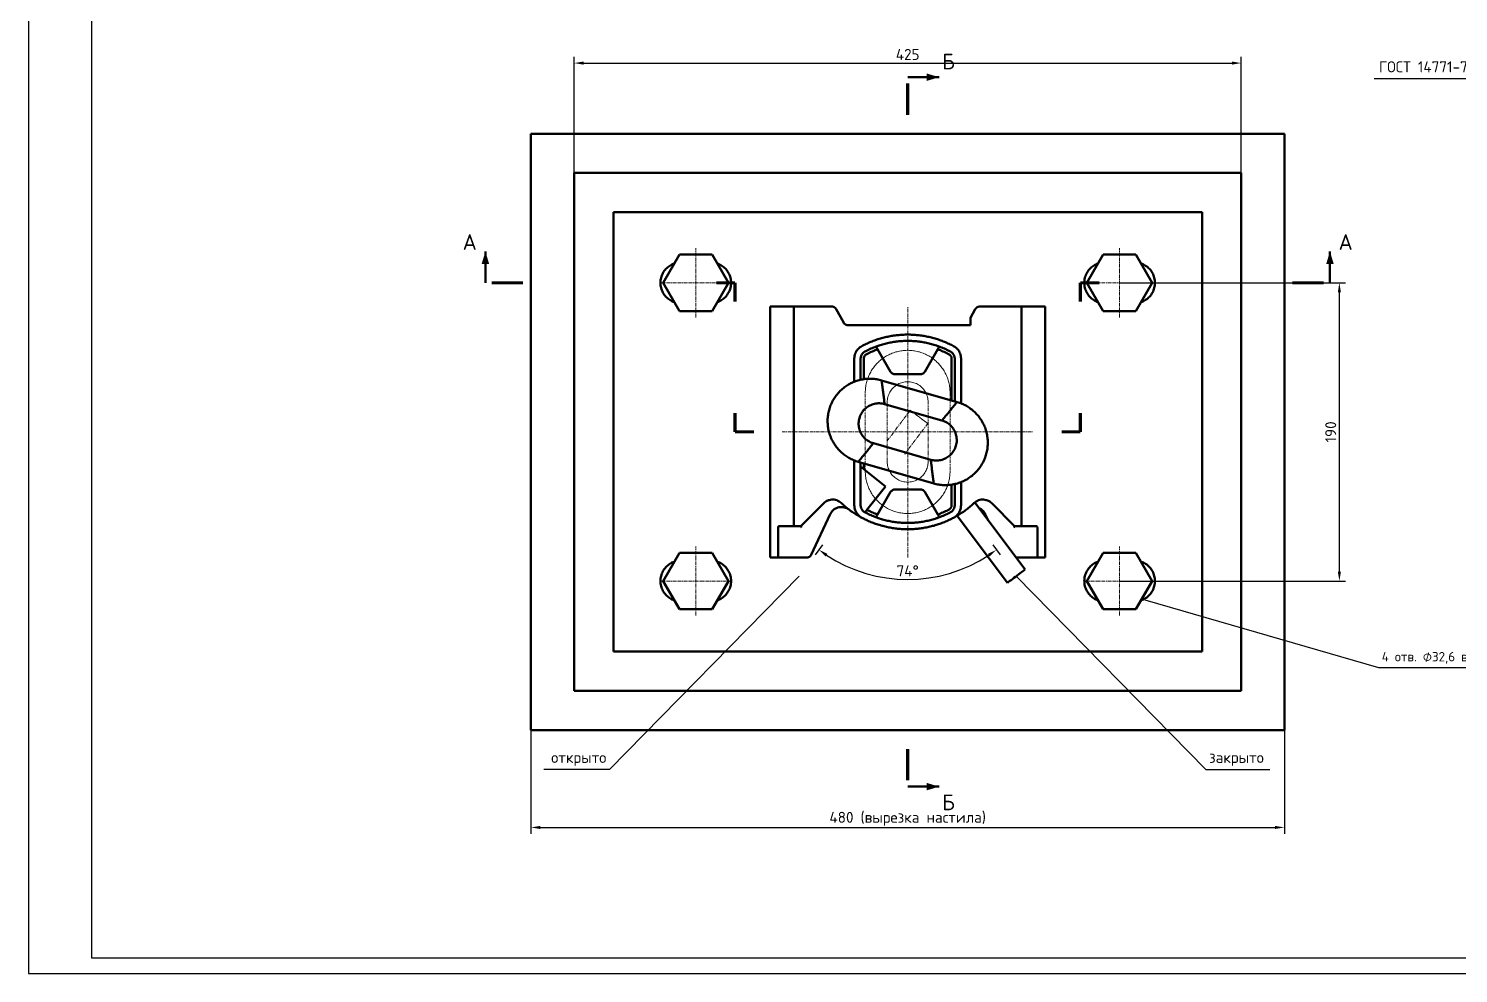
# Model space of a CAD drawing. Header units: millimetres. Extents: x 0 to 1682, y 0 to 1188.
# Drawn here: x 0 to 911, y 0 to 602 of the extents above; entities that cross this region are included whole.
import ezdxf
from ezdxf.enums import TextEntityAlignment as Align

# ---------------------------------------------------------------- set-up
doc = ezdxf.new("R2010")
doc.units = ezdxf.units.MM
doc.header["$LTSCALE"] = 0.7
doc.linetypes.add('CENTER', pattern=[5.08, 3.175, -0.635, 0.635, -0.635])
doc.linetypes.add('PHANTOM', pattern=[6.35, 3.175, -0.635, 0.635, -0.635, 0.635, -0.635])
for name, color, linetype in [('00_РАМКА', 7, 'Continuous'), ('08_ТЕКСТ', 7, 'Continuous'), ('09_РАЗМЕРЫ', 7, 'Continuous')]:
    doc.layers.add(name, color=color, linetype=linetype)
for name, color, linetype, lineweight in [('07_ОСИ', 2, 'CENTER', 18), ('20_ВИДИМЫЕ', 7, 'Continuous', 50), ('24_ФАНТОМ', 7, 'PHANTOM', 18)]:
    doc.layers.add(name, color=color, linetype=linetype, lineweight=lineweight)
doc.styles.add('ГОСТ', font='isocpeur.ttf')
doc.dimstyles.new('ГОСТ', dxfattribs={"dimscale": 2, "dimtxt": 3.5, "dimasz": 3, "dimexe": 2, "dimexo": 0, "dimgap": 1, "dimtad": 1, "dimdec": 1, "dimtxsty": 'ГОСТ', "dimcen": 2.5, "dimclrd": 7, "dimclre": 7, "dimclrt": 7, "dimazin": 3, "dimtfac": 1, "dimtmove": 0, "dimatfit": 3, "dimarcsym": 0})

# ---------------------------------------------------------------- blocks, each defined once
blk = doc.blocks.new('*D11')
at = {"layer": '09_РАЗМЕРЫ', "color": 7, "lineweight": -2, "transparency": 16777216}
for p, q in [((505.84, 273.12), (501.02, 266.73)), ((614.16, 273.12), (618.98, 266.73))]:
    blk.add_line(p, q, dxfattribs=at)
blk.add_arc((560, 345), 94, 236.6578, 303.3422, dxfattribs=at)
at = {"layer": '09_РАЗМЕРЫ', "color": 7, "transparency": 16777216}
for points in [[(507.76, 265.65), (508.91, 267.29), (503.43, 269.93)], [(611.09, 267.29), (612.24, 265.65), (616.57, 269.93)]]:
    blk.add_solid(points, dxfattribs=at)
at = {"layer": 'Defpoints', "color": 0, "transparency": 16777216}
for p in [(560, 345), (505.84, 273.12), (614.16, 273.12), (539.92, 253.17)]:
    blk.add_point(p, dxfattribs=at)
at = {"layer": '09_РАЗМЕРЫ', "color": 7, "transparency": 16777216, "insert": (560, 256.5), "char_height": 7, "attachment_point": 5, "style": 'ГОСТ'}
blk.add_mtext('74°', dxfattribs=at)

msp = doc.modelspace()

# ---------------------------------------------------------------- hatches: boundary and pattern name
at = {"layer": '20_ВИДИМЫЕ'}
for points in [[(572, 573.4), (580, 571), (572, 568.6)], [(288.6, 452), (291, 460), (293.4, 452)], [(826.6, 452), (829, 460), (831.4, 452)], [(572, 121.4), (580, 119), (572, 116.6)]]:
    msp.add_hatch(color=7, dxfattribs=at).paths.add_polyline_path(points)

# ---------------------------------------------------------------- linework, layer by layer
at = {"layer": '00_РАМКА'}
for points in [[(0, 0), (1682, 0), (1682, 1188), (0, 1188)], [(40, 10), (1672, 10), (1672, 1178), (40, 1178)]]:
    msp.add_lwpolyline(points, close=True, dxfattribs=at)
at = {"layer": '07_ОСИ'}
for p, q in [((425, 418), (425, 462)), ((695, 418), (695, 462)), ((403, 440), (447, 440)), ((673, 440), (717, 440)), ((560, 265), (560, 425)), ((480, 345), (640, 345)), ((425, 228), (425, 272)), ((695, 228), (695, 272)), ((403, 250), (447, 250)), ((673, 250), (717, 250))]:
    msp.add_line(p, q, dxfattribs=at)
at = {"layer": '09_РАЗМЕРЫ'}
for p, q in [((985, 570), (857.2, 570)), ((490.79, 253.16), (370, 130)), ((629.21, 253.16), (750, 130)), ((711, 238), (860, 195)), ((860, 195), (986.7, 195)), ((370, 130), (328.2, 130)), ((750, 130), (790.75, 130))]:
    msp.add_line(p, q, dxfattribs=at)
at = {"layer": '20_ВИДИМЫЕ'}
for p, q in [((560, 571), (580, 571)), ((291, 440), (291, 460)), ((829, 440), (829, 460)), ((560, 119), (580, 119))]:
    msp.add_line(p, q, dxfattribs=at)
at = {"layer": '20_ВИДИМЫЕ', "const_width": 2}
for points in [[(560, 567), (560, 547)], [(295, 440), (315, 440)], [(450, 440), (438, 440)], [(450, 440), (450, 428)], [(670, 440), (670, 428)], [(670, 440), (682, 440)], [(825, 440), (805, 440)], [(450, 345), (450, 357)], [(670, 345), (670, 357)], [(450, 345), (462, 345)], [(670, 345), (658, 345)], [(560, 123), (560, 143)]]:
    msp.add_lwpolyline(points, dxfattribs=at)
at = {"layer": '20_ВИДИМЫЕ'}
for points in [[(320, 155), (320, 535)], [(320, 535), (800, 535)], [(800, 155), (800, 535)], [(347.5, 180), (347.5, 510)], [(347.5, 510), (772.5, 510)], [(772.5, 180), (772.5, 510)], [(372.5, 205), (372.5, 485)], [(372.5, 485), (747.5, 485)], [(747.5, 205), (747.5, 485)], [(414.61, 458), (404.22, 440)], [(435.39, 458), (414.61, 458)], [(445.78, 440), (435.39, 458)], [(684.61, 458), (674.22, 440)], [(705.39, 458), (684.61, 458)], [(715.78, 440), (705.39, 458)], [(411.32, 427.69), (410.57, 427.97), (409.83, 428.3), (409.11, 428.68), (408.42, 429.1), (407.76, 429.56), (407.12, 430.06), (406.52, 430.6), (405.95, 431.17), (405.42, 431.79), (404.93, 432.43), (404.48, 433.1), (404.08, 433.8), (403.71, 434.52), (403.39, 435.26), (403.12, 436.02), (402.9, 436.8), (402.73, 437.59), (402.6, 438.39), (402.53, 439.19), (402.5, 440), (402.53, 440.81), (402.6, 441.61), (402.73, 442.41), (402.9, 443.2), (403.12, 443.98), (403.39, 444.74), (403.71, 445.48), (404.08, 446.2), (404.48, 446.9), (404.93, 447.57), (405.42, 448.21), (405.95, 448.83), (406.52, 449.4), (407.12, 449.94), (407.76, 450.44), (408.42, 450.9), (409.11, 451.32), (409.83, 451.7), (410.57, 452.03), (411.32, 452.31)], [(438.68, 452.31), (439.43, 452.03), (440.17, 451.7), (440.89, 451.32), (441.58, 450.9), (442.24, 450.44), (442.88, 449.94), (443.48, 449.4), (444.05, 448.83), (444.58, 448.21), (445.07, 447.57), (445.52, 446.9), (445.92, 446.2), (446.29, 445.48), (446.61, 444.74), (446.88, 443.98), (447.1, 443.2), (447.27, 442.41), (447.4, 441.61), (447.47, 440.81), (447.5, 440), (447.47, 439.19), (447.4, 438.39), (447.27, 437.59), (447.1, 436.8), (446.88, 436.02), (446.61, 435.26), (446.29, 434.52), (445.92, 433.8), (445.52, 433.1), (445.07, 432.43), (444.58, 431.79), (444.05, 431.17), (443.48, 430.6), (442.88, 430.06), (442.24, 429.56), (441.58, 429.1), (440.89, 428.68), (440.17, 428.3), (439.43, 427.97), (438.68, 427.69)], [(681.32, 427.69), (680.57, 427.97), (679.83, 428.3), (679.11, 428.68), (678.42, 429.1), (677.76, 429.56), (677.12, 430.06), (676.52, 430.6), (675.95, 431.17), (675.42, 431.79), (674.93, 432.43), (674.48, 433.1), (674.08, 433.8), (673.71, 434.52), (673.39, 435.26), (673.12, 436.02), (672.9, 436.8), (672.73, 437.59), (672.6, 438.39), (672.53, 439.19), (672.5, 440), (672.53, 440.81), (672.6, 441.61), (672.73, 442.41), (672.9, 443.2), (673.12, 443.98), (673.39, 444.74), (673.71, 445.48), (674.08, 446.2), (674.48, 446.9), (674.93, 447.57), (675.42, 448.21), (675.95, 448.83), (676.52, 449.4), (677.12, 449.94), (677.76, 450.44), (678.42, 450.9), (679.11, 451.32), (679.83, 451.7), (680.57, 452.03), (681.32, 452.31)], [(708.68, 452.31), (709.43, 452.03), (710.17, 451.7), (710.89, 451.32), (711.58, 450.9), (712.24, 450.44), (712.88, 449.94), (713.48, 449.4), (714.05, 448.83), (714.58, 448.21), (715.07, 447.57), (715.52, 446.9), (715.92, 446.2), (716.29, 445.48), (716.61, 444.74), (716.88, 443.98), (717.1, 443.2), (717.27, 442.41), (717.4, 441.61), (717.47, 440.81), (717.5, 440), (717.47, 439.19), (717.4, 438.39), (717.27, 437.59), (717.1, 436.8), (716.88, 436.02), (716.61, 435.26), (716.29, 434.52), (715.92, 433.8), (715.52, 433.1), (715.07, 432.43), (714.58, 431.79), (714.05, 431.17), (713.48, 430.6), (712.88, 430.06), (712.24, 429.56), (711.58, 429.1), (710.89, 428.68), (710.17, 428.3), (709.43, 427.97), (708.68, 427.69)], [(404.22, 440), (414.61, 422)], [(435.39, 422), (445.78, 440)], [(674.22, 440), (684.61, 422)], [(705.39, 422), (715.78, 440)], [(414.61, 422), (435.39, 422)], [(472.5, 425), (472.53, 425), (472.63, 425), (472.78, 425), (472.99, 425), (473.26, 425), (473.59, 425)], [(472.5, 265), (472.5, 425)], [(487.44, 425), (473.59, 425)], [(487.44, 425), (487.48, 425), (487.58, 425), (487.74, 425), (487.94, 425), (488.18, 425), (488.44, 425)], [(487.44, 285), (487.44, 425)], [(488.44, 425), (511.42, 425)], [(514.49, 423.17), (514.15, 423.69), (513.71, 424.14), (513.21, 424.51), (512.64, 424.78), (512.04, 424.94), (511.42, 425)], [(519.01, 414.83), (514.49, 423.17)], [(603, 423.18), (600, 417.7)], [(606.07, 425), (605.45, 424.94), (604.85, 424.78), (604.29, 424.51), (603.78, 424.15), (603.35, 423.7), (603, 423.18)], [(606.07, 425), (631.56, 425)], [(631.56, 425), (631.82, 425), (632.06, 425), (632.26, 425), (632.42, 425), (632.52, 425), (632.56, 425)], [(632.56, 425), (646.41, 425)], [(632.56, 425), (632.56, 285)], [(646.41, 425), (646.74, 425), (647.01, 425), (647.22, 425), (647.37, 425), (647.47, 425), (647.5, 425)], [(647.5, 425), (647.5, 265)], [(684.61, 422), (705.39, 422)], [(522.08, 413), (521.46, 413.06), (520.86, 413.22), (520.29, 413.49), (519.79, 413.86), (519.35, 414.31), (519.01, 414.83)], [(522.08, 413), (600, 413)], [(600, 413), (600, 417.7)], [(530.75, 399.67), (531.46, 400.04), (532.18, 400.41), (532.9, 400.76), (533.62, 401.11), (534.35, 401.44), (535.08, 401.77), (535.81, 402.09), (536.55, 402.4), (537.3, 402.69), (538.05, 402.98), (538.8, 403.26), (539.55, 403.53), (540.31, 403.79), (541.07, 404.04), (541.84, 404.28), (542.6, 404.51), (543.38, 404.73), (544.15, 404.94), (544.92, 405.14), (545.7, 405.33), (546.48, 405.51), (547.27, 405.68), (548.05, 405.84), (548.84, 405.99), (549.63, 406.13), (550.42, 406.26), (551.21, 406.37), (552.01, 406.48), (552.8, 406.58), (553.6, 406.67), (554.4, 406.75), (555.2, 406.81), (556, 406.87), (556.8, 406.92), (557.6, 406.95), (558.4, 406.98), (559.2, 406.99), (560, 407), (560.8, 406.99), (561.6, 406.98), (562.4, 406.95), (563.2, 406.92), (564, 406.87), (564.8, 406.81), (565.6, 406.75), (566.4, 406.67), (567.2, 406.58), (567.99, 406.48), (568.79, 406.37), (569.58, 406.26), (570.37, 406.13), (571.16, 405.99), (571.95, 405.84), (572.73, 405.68), (573.52, 405.51), (574.3, 405.33), (575.08, 405.14), (575.85, 404.94), (576.62, 404.73), (577.4, 404.51), (578.16, 404.28), (578.93, 404.04), (579.69, 403.79), (580.45, 403.53), (581.2, 403.26), (581.95, 402.98), (582.7, 402.69), (583.45, 402.4), (584.19, 402.09), (584.92, 401.77), (585.65, 401.44), (586.38, 401.11), (587.1, 400.76), (587.82, 400.41), (588.54, 400.04), (589.25, 399.67)], [(578.27, 400.05), (577.5, 400.3), (576.72, 400.54), (575.95, 400.76), (575.17, 400.98), (574.39, 401.19), (573.61, 401.38), (572.82, 401.57), (572.03, 401.74), (571.24, 401.9), (570.45, 402.05), (569.65, 402.19), (568.85, 402.32), (568.05, 402.44), (567.25, 402.54), (566.45, 402.64), (565.65, 402.72), (564.84, 402.8), (564.04, 402.86), (563.23, 402.91), (562.42, 402.95), (561.62, 402.98), (560.81, 402.99), (560, 403), (559.19, 402.99), (558.38, 402.98), (557.58, 402.95), (556.77, 402.91), (555.96, 402.86), (555.16, 402.8), (554.35, 402.72), (553.55, 402.64), (552.75, 402.54), (551.95, 402.44), (551.15, 402.32), (550.35, 402.19), (549.55, 402.05), (548.76, 401.9), (547.97, 401.74), (547.18, 401.57), (546.39, 401.38), (545.61, 401.19), (544.83, 400.98), (544.05, 400.76), (543.28, 400.54), (542.5, 400.3), (541.73, 400.05)], [(526, 391.73), (526.04, 392.54), (526.15, 393.34), (526.33, 394.13), (526.58, 394.9), (526.9, 395.65), (527.28, 396.36), (527.73, 397.03), (528.23, 397.67), (528.79, 398.25), (529.4, 398.78), (530.06, 399.26), (530.75, 399.67)], [(526, 376.98), (526, 391.73)], [(530, 391.73), (530.08, 392.63), (530.32, 393.49), (530.71, 394.3), (531.24, 395.03), (531.89, 395.65), (532.64, 396.14)], [(530, 378.22), (530, 391.73)], [(533.58, 394.38), (533.13, 394.08), (532.74, 393.71), (532.43, 393.28), (532.19, 392.79), (532.05, 392.27), (532, 391.73)], [(532, 391.73), (532, 378.6)], [(532.64, 396.14), (533.42, 396.55), (534.2, 396.94), (534.98, 397.33), (535.78, 397.7), (536.57, 398.06), (537.38, 398.41), (538.18, 398.74), (539, 399.06), (539.81, 399.37)], [(540.83, 397.62), (540, 397.31), (539.18, 396.99), (538.36, 396.65), (537.55, 396.3), (536.75, 395.94), (535.95, 395.57), (535.15, 395.19), (534.37, 394.79), (533.58, 394.38)], [(539.81, 399.37), (539.88, 399.4), (540.07, 399.47), (540.38, 399.58), (540.78, 399.72), (541.24, 399.88), (541.73, 400.05)], [(539.81, 399.37), (539.98, 399.08), (540.15, 398.79), (540.32, 398.5), (540.49, 398.2), (540.66, 397.91), (540.83, 397.62)], [(540.83, 397.62), (549.13, 383.23)], [(570.87, 383.23), (579.17, 397.62)], [(578.27, 400.05), (578.76, 399.88), (579.22, 399.72), (579.62, 399.58), (579.93, 399.47), (580.12, 399.4), (580.19, 399.37)], [(579.17, 397.62), (579.34, 397.91), (579.51, 398.2), (579.68, 398.5), (579.85, 398.79), (580.02, 399.08), (580.19, 399.37)], [(586.42, 394.38), (585.63, 394.79), (584.85, 395.19), (584.05, 395.57), (583.25, 395.94), (582.45, 396.3), (581.64, 396.65), (580.82, 396.99), (580, 397.31), (579.17, 397.62)], [(580.19, 399.37), (581, 399.06), (581.82, 398.74), (582.62, 398.41), (583.43, 398.06), (584.22, 397.7), (585.02, 397.33), (585.8, 396.94), (586.58, 396.55), (587.36, 396.14)], [(588, 391.73), (587.95, 392.27), (587.81, 392.79), (587.57, 393.28), (587.26, 393.71), (586.87, 394.08), (586.42, 394.38)], [(587.36, 396.14), (588.11, 395.65), (588.76, 395.03), (589.29, 394.3), (589.68, 393.49), (589.92, 392.63), (590, 391.73)], [(588, 365.06), (588, 391.73)], [(589.25, 399.67), (589.94, 399.26), (590.6, 398.78), (591.21, 398.25), (591.77, 397.67), (592.27, 397.03), (592.72, 396.36), (593.1, 395.65), (593.42, 394.9), (593.67, 394.13), (593.85, 393.34), (593.96, 392.54), (594, 391.73)], [(590, 391.73), (590, 364.49)], [(594, 391.73), (594, 363.2)], [(551.73, 381.73), (551.21, 381.78), (550.71, 381.91), (550.23, 382.14), (549.8, 382.44), (549.43, 382.8), (549.13, 383.23)], [(570.87, 383.23), (570.57, 382.8), (570.2, 382.44), (569.77, 382.14), (569.29, 381.91), (568.79, 381.78), (568.27, 381.73)], [(528.53, 325.94), (527.75, 326.17), (526.99, 326.43), (526.23, 326.71), (525.48, 327.01), (524.74, 327.34), (524.01, 327.68), (523.29, 328.05), (522.59, 328.44), (521.89, 328.85), (521.21, 329.28), (520.54, 329.74), (519.88, 330.21), (519.24, 330.7), (518.61, 331.21), (518, 331.74), (517.41, 332.28), (516.83, 332.85), (516.27, 333.43), (515.72, 334.03), (515.2, 334.64), (514.69, 335.27), (514.2, 335.91), (513.74, 336.57), (513.29, 337.24), (512.86, 337.93), (512.45, 338.62), (512.07, 339.33), (511.7, 340.05), (511.36, 340.79), (511.04, 341.53), (510.74, 342.28), (510.46, 343.04), (510.21, 343.8), (509.98, 344.58), (509.77, 345.36), (509.59, 346.15), (509.43, 346.94), (509.29, 347.73), (509.18, 348.53), (509.09, 349.34), (509.03, 350.14), (508.98, 350.95), (508.97, 351.76), (508.98, 352.56), (509.01, 353.37), (509.07, 354.18), (509.15, 354.98), (509.25, 355.78), (509.38, 356.58), (509.53, 357.37), (509.71, 358.16), (509.91, 358.94), (510.13, 359.72), (510.37, 360.49), (510.64, 361.25), (510.93, 362.01), (511.25, 362.75), (511.58, 363.48), (511.94, 364.21), (512.32, 364.92), (512.72, 365.62), (513.14, 366.31), (513.58, 366.99), (514.05, 367.65), (514.53, 368.3), (515.03, 368.93), (515.55, 369.55), (516.08, 370.16), (516.64, 370.74), (517.21, 371.31), (517.8, 371.87), (518.41, 372.4), (519.03, 372.92), (519.67, 373.41), (520.32, 373.89), (520.98, 374.35), (521.66, 374.79), (522.35, 375.21), (523.06, 375.6), (523.77, 375.98), (524.5, 376.33), (525.23, 376.66), (525.98, 376.98), (526.73, 377.26), (527.5, 377.53), (528.27, 377.77), (529.05, 377.99), (529.83, 378.18), (530.62, 378.36), (531.41, 378.5), (532.21, 378.63), (533.01, 378.73), (533.82, 378.81), (534.62, 378.86), (535.43, 378.89), (536.24, 378.89), (537.05, 378.87), (537.85, 378.83), (538.66, 378.76), (539.46, 378.66), (540.26, 378.55), (541.05, 378.41), (541.85, 378.24), (542.63, 378.06), (543.41, 377.84)], [(543.41, 377.84), (591.47, 364.06)], [(543.41, 377.84), (543.51, 377.05), (543.61, 376.25), (543.71, 375.46), (543.81, 374.66), (543.91, 373.87), (544.01, 373.07), (544.11, 372.28), (544.21, 371.48), (544.31, 370.69), (544.42, 369.89), (544.52, 369.1), (544.62, 368.3), (544.72, 367.51), (544.82, 366.71), (544.92, 365.91), (545.02, 365.12), (545.12, 364.32), (545.22, 363.53), (545.32, 362.73)], [(551.73, 381.73), (568.27, 381.73)], [(538.15, 337.74), (537.38, 337.99), (536.61, 338.29), (535.87, 338.63), (535.16, 339.02), (534.47, 339.46), (533.8, 339.94), (533.17, 340.46), (532.58, 341.01), (532.01, 341.61), (531.49, 342.23), (531.01, 342.89), (530.57, 343.58), (530.17, 344.29), (529.82, 345.03), (529.52, 345.79), (529.26, 346.57), (529.06, 347.36), (528.9, 348.16), (528.8, 348.97), (528.74, 349.78), (528.74, 350.6), (528.79, 351.42), (528.89, 352.23), (529.04, 353.03), (529.24, 353.82), (529.49, 354.6), (529.79, 355.36), (530.13, 356.1), (530.52, 356.82), (530.96, 357.51), (531.44, 358.17), (531.95, 358.8), (532.51, 359.4), (533.1, 359.96), (533.73, 360.48), (534.39, 360.96), (535.08, 361.4), (535.79, 361.8), (536.53, 362.15), (537.29, 362.45), (538.07, 362.71), (538.86, 362.91), (539.66, 363.07), (540.47, 363.18), (541.28, 363.23), (542.1, 363.23), (542.91, 363.18), (543.72, 363.08), (544.53, 362.93), (545.32, 362.73)], [(545.32, 362.73), (581.85, 352.26)], [(591.47, 364.06), (592.25, 363.83), (593.01, 363.57), (593.77, 363.29), (594.52, 362.99), (595.26, 362.66), (595.99, 362.32), (596.71, 361.95), (597.41, 361.56), (598.11, 361.15), (598.79, 360.72), (599.46, 360.26), (600.12, 359.79), (600.76, 359.3), (601.39, 358.79), (602, 358.26), (602.59, 357.72), (603.17, 357.15), (603.73, 356.57), (604.28, 355.97), (604.8, 355.36), (605.31, 354.73), (605.8, 354.09), (606.26, 353.43), (606.71, 352.76), (607.14, 352.07), (607.55, 351.38), (607.93, 350.67), (608.3, 349.95), (608.64, 349.21), (608.96, 348.47), (609.26, 347.72), (609.54, 346.96), (609.79, 346.2), (610.02, 345.42), (610.23, 344.64), (610.41, 343.85), (610.57, 343.06), (610.71, 342.27), (610.82, 341.47), (610.91, 340.66), (610.97, 339.86), (611.02, 339.05), (611.03, 338.24), (611.02, 337.44), (610.99, 336.63), (610.93, 335.82), (610.85, 335.02), (610.75, 334.22), (610.62, 333.42), (610.47, 332.63), (610.29, 331.84), (610.09, 331.06), (609.87, 330.28), (609.63, 329.51), (609.36, 328.75), (609.07, 327.99), (608.75, 327.25), (608.42, 326.52), (608.06, 325.79), (607.68, 325.08), (607.28, 324.38), (606.86, 323.69), (606.42, 323.01), (605.95, 322.35), (605.47, 321.7), (604.97, 321.07), (604.45, 320.45), (603.92, 319.84), (603.36, 319.26), (602.79, 318.69), (602.2, 318.13), (601.59, 317.6), (600.97, 317.08), (600.33, 316.59), (599.68, 316.11), (599.02, 315.65), (598.34, 315.21), (597.65, 314.79), (596.94, 314.4), (596.23, 314.02), (595.5, 313.67), (594.77, 313.34), (594.02, 313.02), (593.27, 312.74), (592.5, 312.47), (591.73, 312.23), (590.95, 312.01), (590.17, 311.82), (589.38, 311.64), (588.59, 311.5), (587.79, 311.37), (586.99, 311.27), (586.18, 311.19), (585.38, 311.14), (584.57, 311.11), (583.76, 311.11), (582.95, 311.13), (582.15, 311.17), (581.34, 311.24), (580.54, 311.34), (579.74, 311.45), (578.95, 311.59), (578.15, 311.76), (577.37, 311.94), (576.59, 312.16)], [(591.47, 364.06), (590.97, 363.44), (590.46, 362.82), (589.95, 362.2), (589.45, 361.58), (588.94, 360.96), (588.43, 360.34), (587.93, 359.71), (587.42, 359.09), (586.91, 358.47), (586.41, 357.85), (585.9, 357.23), (585.39, 356.61), (584.89, 355.99), (584.38, 355.37), (583.87, 354.74), (583.37, 354.12), (582.86, 353.5), (582.35, 352.88), (581.85, 352.26)], [(581.85, 352.26), (582.62, 352.01), (583.39, 351.71), (584.13, 351.37), (584.84, 350.98), (585.53, 350.54), (586.2, 350.06), (586.83, 349.54), (587.42, 348.99), (587.99, 348.39), (588.51, 347.77), (588.99, 347.11), (589.43, 346.42), (589.83, 345.71), (590.18, 344.97), (590.48, 344.21), (590.74, 343.43), (590.94, 342.64), (591.1, 341.84), (591.2, 341.03), (591.26, 340.22), (591.26, 339.4), (591.21, 338.58), (591.11, 337.77), (590.96, 336.97), (590.76, 336.18), (590.51, 335.4), (590.21, 334.64), (589.87, 333.9), (589.48, 333.18), (589.04, 332.49), (588.56, 331.83), (588.05, 331.2), (587.49, 330.6), (586.9, 330.04), (586.27, 329.52), (585.61, 329.04), (584.92, 328.6), (584.21, 328.2), (583.47, 327.85), (582.71, 327.55), (581.93, 327.29), (581.14, 327.09), (580.34, 326.93), (579.53, 326.82), (578.72, 326.77), (577.9, 326.77), (577.09, 326.82), (576.28, 326.92), (575.47, 327.07), (574.68, 327.27)], [(528.53, 325.94), (529.03, 326.56), (529.54, 327.18), (530.05, 327.8), (530.55, 328.42), (531.06, 329.04), (531.57, 329.66), (532.07, 330.29), (532.58, 330.91), (533.09, 331.53), (533.59, 332.15), (534.1, 332.77), (534.61, 333.39), (535.11, 334.01), (535.62, 334.63), (536.13, 335.26), (536.63, 335.88), (537.14, 336.5), (537.65, 337.12), (538.15, 337.74)], [(574.68, 327.27), (538.15, 337.74)], [(526, 298.27), (526, 326.8)], [(576.59, 312.16), (528.53, 325.94)], [(530, 322.87), (530, 325.51)], [(530, 298.27), (530, 322.87)], [(532, 321.29), (530, 322.87)], [(532, 324.94), (532, 321.29)], [(545.9, 310.3), (532, 321.29)], [(576.59, 312.16), (576.49, 312.95), (576.39, 313.75), (576.29, 314.54), (576.19, 315.34), (576.09, 316.13), (575.99, 316.93), (575.89, 317.72), (575.79, 318.52), (575.69, 319.31), (575.58, 320.11), (575.48, 320.9), (575.38, 321.7), (575.28, 322.49), (575.18, 323.29), (575.08, 324.09), (574.98, 324.88), (574.88, 325.68), (574.78, 326.47), (574.68, 327.27)], [(534.08, 295.36), (545.9, 310.3)], [(588, 298.27), (588, 311.4)], [(590, 311.78), (590, 298.27)], [(594, 313.02), (594, 298.27)], [(506.49, 299.57), (507.1, 300.12), (507.76, 300.6), (508.47, 301.02), (509.21, 301.36), (509.99, 301.62), (510.79, 301.8), (511.61, 301.89), (512.43, 301.91), (513.24, 301.84), (514.05, 301.68), (514.83, 301.45), (515.59, 301.13), (516.31, 300.74), (516.99, 300.28), (517.61, 299.75)], [(507.72, 300.58), (507.75, 300.6), (507.78, 300.61), (507.8, 300.63), (507.83, 300.65), (507.86, 300.67), (507.89, 300.68)], [(508.07, 300.79), (508.09, 300.81), (508.12, 300.83), (508.15, 300.84), (508.18, 300.86), (508.2, 300.87), (508.23, 300.89)], [(508.42, 300.99), (508.44, 301), (508.47, 301.02), (508.5, 301.03), (508.52, 301.05), (508.55, 301.06), (508.58, 301.07)], [(508.76, 301.16), (508.78, 301.17), (508.8, 301.18), (508.83, 301.19), (508.85, 301.2), (508.88, 301.21), (508.9, 301.22)], [(509.08, 301.3), (509.11, 301.31), (509.13, 301.32), (509.16, 301.33), (509.18, 301.34), (509.2, 301.35), (509.23, 301.36)], [(509.43, 301.44), (509.46, 301.45), (509.49, 301.46), (509.51, 301.47), (509.54, 301.48), (509.57, 301.49), (509.6, 301.5)], [(509.75, 301.54), (509.78, 301.55), (509.81, 301.56), (509.84, 301.57), (509.87, 301.58), (509.9, 301.59), (509.93, 301.6)], [(540.83, 292.38), (549.13, 306.77)], [(549.13, 306.77), (549.43, 307.2), (549.8, 307.56), (550.23, 307.86), (550.71, 308.09), (551.21, 308.22), (551.73, 308.27)], [(551.73, 308.27), (568.27, 308.27)], [(568.27, 308.27), (568.79, 308.22), (569.29, 308.09), (569.77, 307.86), (570.2, 307.56), (570.57, 307.2), (570.87, 306.77)], [(570.87, 306.77), (579.17, 292.38)], [(602.39, 299.75), (603.01, 300.28), (603.69, 300.74), (604.41, 301.13), (605.17, 301.45), (605.95, 301.68), (606.76, 301.84), (607.57, 301.91), (608.39, 301.89), (609.21, 301.8), (610.01, 301.62), (610.79, 301.36), (611.53, 301.02), (612.24, 300.6), (612.9, 300.12), (613.51, 299.57)], [(610.07, 301.6), (610.12, 301.59), (610.17, 301.57), (610.22, 301.55), (610.27, 301.54), (610.32, 301.52), (610.37, 301.51)], [(610.54, 301.45), (610.56, 301.44), (610.58, 301.43), (610.6, 301.42), (610.63, 301.42), (610.65, 301.41), (610.67, 301.4)], [(610.85, 301.33), (610.88, 301.32), (610.9, 301.31), (610.92, 301.3), (610.95, 301.29), (610.97, 301.28), (610.99, 301.27)], [(611.17, 301.19), (611.2, 301.18), (611.22, 301.17), (611.24, 301.16), (611.27, 301.15), (611.29, 301.14), (611.32, 301.12)], [(611.48, 301.04), (611.51, 301.03), (611.54, 301.01), (611.56, 301), (611.59, 300.99), (611.62, 300.97), (611.64, 300.96)], [(611.82, 300.86), (611.85, 300.84), (611.87, 300.83), (611.9, 300.82), (611.92, 300.8), (611.95, 300.79), (611.97, 300.77)], [(612.15, 300.66), (612.17, 300.65), (612.2, 300.63), (612.22, 300.61), (612.25, 300.6), (612.27, 300.58), (612.3, 300.57)], [(506.49, 299.57), (491.92, 285)], [(498.51, 266.73), (510.55, 292.53)], [(506.77, 299.84), (506.8, 299.86), (506.83, 299.89), (506.85, 299.91), (506.88, 299.93), (506.91, 299.96), (506.93, 299.98)], [(507.1, 300.12), (507.12, 300.14), (507.14, 300.16), (507.17, 300.17), (507.19, 300.19), (507.21, 300.21), (507.24, 300.23)], [(507.42, 300.37), (507.44, 300.38), (507.46, 300.4), (507.49, 300.42), (507.51, 300.43), (507.53, 300.45), (507.56, 300.47)], [(522.62, 295.54), (521.93, 296.01), (521.19, 296.4), (520.41, 296.71), (519.6, 296.95), (518.78, 297.09), (517.94, 297.15), (517.11, 297.12), (516.28, 297.01), (515.46, 296.81), (514.67, 296.52), (513.92, 296.15), (513.21, 295.71), (512.55, 295.19), (511.95, 294.61), (511.41, 293.97), (510.94, 293.27), (510.55, 292.53)], [(530.75, 290.33), (530.04, 290.72), (529.34, 291.11), (528.63, 291.52), (527.94, 291.93), (527.25, 292.36), (526.56, 292.79), (525.88, 293.23), (525.21, 293.68), (524.54, 294.14), (523.88, 294.61), (523.22, 295.09), (522.57, 295.57), (521.93, 296.07), (521.29, 296.57), (520.66, 297.08), (520.04, 297.6), (519.42, 298.12), (518.81, 298.66), (518.21, 299.2), (517.61, 299.75)], [(530.75, 290.33), (530.06, 290.74), (529.4, 291.22), (528.79, 291.75), (528.23, 292.33), (527.73, 292.97), (527.28, 293.64), (526.9, 294.35), (526.58, 295.1), (526.33, 295.87), (526.15, 296.66), (526.04, 297.46), (526, 298.27)], [(530, 298.27), (530.08, 297.37), (530.32, 296.51), (530.71, 295.7), (531.24, 294.97), (531.89, 294.35), (532.64, 293.86)], [(532.82, 293.76), (532.79, 293.78), (532.76, 293.79), (532.73, 293.81), (532.7, 293.83), (532.67, 293.84), (532.64, 293.86)], [(532.82, 293.76), (533.03, 294.03), (533.24, 294.29), (533.45, 294.56), (533.66, 294.83), (533.87, 295.09), (534.08, 295.36)], [(539.81, 290.63), (539.02, 290.93), (538.23, 291.24), (537.44, 291.57), (536.66, 291.91), (535.88, 292.25), (535.11, 292.61), (534.34, 292.99), (533.58, 293.37), (532.82, 293.76)], [(534.08, 295.36), (534.81, 294.98), (535.55, 294.62), (536.29, 294.27), (537.03, 293.93), (537.78, 293.6), (538.54, 293.28), (539.3, 292.97), (540.06, 292.67), (540.83, 292.38)], [(540.83, 292.38), (540.66, 292.09), (540.49, 291.8), (540.32, 291.5), (540.15, 291.21), (539.98, 290.92), (539.81, 290.63)], [(579.17, 292.38), (580, 292.69), (580.82, 293.01), (581.64, 293.35), (582.45, 293.7), (583.25, 294.06), (584.05, 294.43), (584.85, 294.81), (585.63, 295.21), (586.42, 295.62)], [(580.19, 290.63), (580.02, 290.92), (579.85, 291.21), (579.68, 291.5), (579.51, 291.8), (579.34, 292.09), (579.17, 292.38)], [(587.36, 293.86), (586.58, 293.45), (585.8, 293.06), (585.02, 292.67), (584.22, 292.3), (583.43, 291.94), (582.62, 291.59), (581.82, 291.26), (581, 290.94), (580.19, 290.63)], [(586.42, 295.62), (586.87, 295.92), (587.26, 296.29), (587.57, 296.72), (587.81, 297.21), (587.95, 297.73), (588, 298.27)], [(590, 298.27), (589.92, 297.37), (589.68, 296.51), (589.29, 295.7), (588.76, 294.97), (588.11, 294.35), (587.36, 293.86)], [(602.39, 299.75), (601.79, 299.2), (601.19, 298.66), (600.58, 298.12), (599.96, 297.6), (599.34, 297.08), (598.71, 296.57), (598.07, 296.07), (597.43, 295.57), (596.78, 295.09), (596.12, 294.61), (595.46, 294.14), (594.79, 293.68), (594.12, 293.23), (593.44, 292.79), (592.75, 292.36), (592.06, 291.93), (591.37, 291.52), (590.66, 291.11), (589.96, 290.72), (589.25, 290.33)], [(594, 298.27), (593.96, 297.46), (593.85, 296.66), (593.67, 295.87), (593.42, 295.1), (593.1, 294.35), (592.72, 293.64), (592.27, 292.97), (591.77, 292.33), (591.21, 291.75), (590.6, 291.22), (589.94, 290.74), (589.25, 290.33)], [(591.48, 291.59), (623.62, 248.94)], [(602.67, 300.01), (634.8, 257.37)], [(609.45, 292.53), (609.06, 293.28), (608.58, 293.98), (608.04, 294.63), (607.43, 295.21), (606.76, 295.73), (606.05, 296.17), (605.28, 296.54)], [(609.45, 292.53), (611.33, 288.52)], [(612.47, 300.45), (612.5, 300.43), (612.52, 300.41), (612.55, 300.39), (612.57, 300.37), (612.6, 300.36), (612.62, 300.34)], [(612.79, 300.21), (612.81, 300.19), (612.84, 300.17), (612.86, 300.15), (612.89, 300.13), (612.91, 300.11), (612.94, 300.09)], [(613.1, 299.96), (613.12, 299.93), (613.15, 299.91), (613.17, 299.89), (613.2, 299.87), (613.22, 299.84), (613.25, 299.82)], [(628.08, 285), (613.51, 299.57)], [(477.4, 284), (477.42, 284.24), (477.49, 284.49), (477.61, 284.71), (477.76, 284.87), (477.93, 284.97), (478.1, 285)], [(477.4, 284), (477.4, 265)], [(478.1, 285), (487.44, 285)], [(488.44, 285), (488.18, 285), (487.94, 285), (487.74, 285), (487.58, 285), (487.48, 285), (487.44, 285)], [(491.92, 285), (488.44, 285)], [(491.92, 285), (491.93, 284.97), (491.97, 284.87), (492.04, 284.71), (492.13, 284.49), (492.23, 284.24), (492.33, 284)], [(589.25, 290.33), (588.54, 289.96), (587.82, 289.59), (587.1, 289.24), (586.38, 288.89), (585.65, 288.56), (584.92, 288.23), (584.19, 287.91), (583.45, 287.6), (582.7, 287.31), (581.95, 287.02), (581.2, 286.74), (580.45, 286.47), (579.69, 286.21), (578.93, 285.96), (578.16, 285.72), (577.4, 285.49), (576.62, 285.27), (575.85, 285.06), (575.08, 284.86), (574.3, 284.67), (573.52, 284.49), (572.73, 284.32), (571.95, 284.16), (571.16, 284.01), (570.37, 283.87), (569.58, 283.74), (568.79, 283.63), (567.99, 283.52), (567.2, 283.42), (566.4, 283.33), (565.6, 283.25), (564.8, 283.19), (564, 283.13), (563.2, 283.08), (562.4, 283.05), (561.6, 283.02), (560.8, 283.01), (560, 283), (559.2, 283.01), (558.4, 283.02), (557.6, 283.05), (556.8, 283.08), (556, 283.13), (555.2, 283.19), (554.4, 283.25), (553.6, 283.33), (552.8, 283.42), (552.01, 283.52), (551.21, 283.63), (550.42, 283.74), (549.63, 283.87), (548.84, 284.01), (548.05, 284.16), (547.27, 284.32), (546.48, 284.49), (545.7, 284.67), (544.92, 284.86), (544.15, 285.06), (543.38, 285.27), (542.6, 285.49), (541.84, 285.72), (541.07, 285.96), (540.31, 286.21), (539.55, 286.47), (538.8, 286.74), (538.05, 287.02), (537.3, 287.31), (536.55, 287.6), (535.81, 287.91), (535.08, 288.23), (534.35, 288.56), (533.62, 288.89), (532.9, 289.24), (532.18, 289.59), (531.46, 289.96), (530.75, 290.33)], [(541.73, 289.95), (541.24, 290.12), (540.78, 290.28), (540.38, 290.42), (540.07, 290.53), (539.88, 290.6), (539.81, 290.63)], [(578.27, 289.95), (577.5, 289.7), (576.72, 289.46), (575.95, 289.24), (575.17, 289.02), (574.39, 288.81), (573.61, 288.62), (572.82, 288.43), (572.03, 288.26), (571.24, 288.1), (570.45, 287.95), (569.65, 287.81), (568.85, 287.68), (568.05, 287.56), (567.25, 287.46), (566.45, 287.36), (565.65, 287.28), (564.84, 287.2), (564.04, 287.14), (563.23, 287.09), (562.42, 287.05), (561.62, 287.02), (560.81, 287.01), (560, 287), (559.19, 287.01), (558.38, 287.02), (557.58, 287.05), (556.77, 287.09), (555.96, 287.14), (555.16, 287.2), (554.35, 287.28), (553.55, 287.36), (552.75, 287.46), (551.95, 287.56), (551.15, 287.68), (550.35, 287.81), (549.55, 287.95), (548.76, 288.1), (547.97, 288.26), (547.18, 288.43), (546.39, 288.62), (545.61, 288.81), (544.83, 289.02), (544.05, 289.24), (543.28, 289.46), (542.5, 289.7), (541.73, 289.95)], [(580.19, 290.63), (580.12, 290.6), (579.93, 290.53), (579.62, 290.42), (579.22, 290.28), (578.76, 290.12), (578.27, 289.95)], [(627.67, 284), (627.77, 284.24), (627.87, 284.49), (627.96, 284.71), (628.03, 284.87), (628.07, 284.97), (628.08, 285)], [(631.56, 285), (628.08, 285)], [(632.56, 285), (632.52, 285), (632.42, 285), (632.26, 285), (632.06, 285), (631.82, 285), (631.56, 285)], [(641.9, 285), (632.56, 285)], [(641.9, 285), (642.07, 284.97), (642.24, 284.87), (642.39, 284.71), (642.51, 284.49), (642.58, 284.24), (642.6, 284)], [(642.6, 284), (642.6, 265)], [(414.61, 268), (404.22, 250)], [(435.39, 268), (414.61, 268)], [(445.78, 250), (435.39, 268)], [(473.59, 265), (473.26, 265), (472.99, 265), (472.78, 265), (472.63, 265), (472.53, 265), (472.5, 265)], [(473.59, 265), (477.4, 265)], [(495.79, 265), (477.4, 265)], [(495.79, 265), (496.36, 265.05), (496.9, 265.21), (497.41, 265.47), (497.85, 265.82), (498.23, 266.24), (498.51, 266.73)], [(642.6, 265), (629.05, 265)], [(646.41, 265), (642.6, 265)], [(646.41, 265), (646.74, 265), (647.01, 265), (647.22, 265), (647.37, 265), (647.47, 265), (647.5, 265)], [(684.61, 268), (674.22, 250)], [(705.39, 268), (684.61, 268)], [(715.78, 250), (705.39, 268)], [(411.32, 237.69), (410.57, 237.97), (409.83, 238.3), (409.11, 238.68), (408.42, 239.1), (407.76, 239.56), (407.12, 240.06), (406.52, 240.6), (405.95, 241.17), (405.42, 241.79), (404.93, 242.43), (404.48, 243.1), (404.08, 243.8), (403.71, 244.52), (403.39, 245.26), (403.12, 246.02), (402.9, 246.8), (402.73, 247.59), (402.6, 248.39), (402.53, 249.19), (402.5, 250), (402.53, 250.81), (402.6, 251.61), (402.73, 252.41), (402.9, 253.2), (403.12, 253.98), (403.39, 254.74), (403.71, 255.48), (404.08, 256.2), (404.48, 256.9), (404.93, 257.57), (405.42, 258.21), (405.95, 258.83), (406.52, 259.4), (407.12, 259.94), (407.76, 260.44), (408.42, 260.9), (409.11, 261.32), (409.83, 261.7), (410.57, 262.03), (411.32, 262.31)], [(438.68, 262.31), (439.43, 262.03), (440.17, 261.7), (440.89, 261.32), (441.58, 260.9), (442.24, 260.44), (442.88, 259.94), (443.48, 259.4), (444.05, 258.83), (444.58, 258.21), (445.07, 257.57), (445.52, 256.9), (445.92, 256.2), (446.29, 255.48), (446.61, 254.74), (446.88, 253.98), (447.1, 253.2), (447.27, 252.41), (447.4, 251.61), (447.47, 250.81), (447.5, 250), (447.47, 249.19), (447.4, 248.39), (447.27, 247.59), (447.1, 246.8), (446.88, 246.02), (446.61, 245.26), (446.29, 244.52), (445.92, 243.8), (445.52, 243.1), (445.07, 242.43), (444.58, 241.79), (444.05, 241.17), (443.48, 240.6), (442.88, 240.06), (442.24, 239.56), (441.58, 239.1), (440.89, 238.68), (440.17, 238.3), (439.43, 237.97), (438.68, 237.69)], [(634.8, 257.37), (634.68, 257.28), (634.39, 257.06), (633.93, 256.72), (633.32, 256.25), (632.57, 255.69), (631.7, 255.03), (630.73, 254.3), (629.72, 253.54), (628.7, 252.77), (627.69, 252.01), (626.72, 251.28), (625.85, 250.62), (625.1, 250.06), (624.49, 249.6), (624.03, 249.25), (623.73, 249.03), (623.62, 248.94)], [(681.32, 237.69), (680.57, 237.97), (679.83, 238.3), (679.11, 238.68), (678.42, 239.1), (677.76, 239.56), (677.12, 240.06), (676.52, 240.6), (675.95, 241.17), (675.42, 241.79), (674.93, 242.43), (674.48, 243.1), (674.08, 243.8), (673.71, 244.52), (673.39, 245.26), (673.12, 246.02), (672.9, 246.8), (672.73, 247.59), (672.6, 248.39), (672.53, 249.19), (672.5, 250), (672.53, 250.81), (672.6, 251.61), (672.73, 252.41), (672.9, 253.2), (673.12, 253.98), (673.39, 254.74), (673.71, 255.48), (674.08, 256.2), (674.48, 256.9), (674.93, 257.57), (675.42, 258.21), (675.95, 258.83), (676.52, 259.4), (677.12, 259.94), (677.76, 260.44), (678.42, 260.9), (679.11, 261.32), (679.83, 261.7), (680.57, 262.03), (681.32, 262.31)], [(708.68, 262.31), (709.43, 262.03), (710.17, 261.7), (710.89, 261.32), (711.58, 260.9), (712.24, 260.44), (712.88, 259.94), (713.48, 259.4), (714.05, 258.83), (714.58, 258.21), (715.07, 257.57), (715.52, 256.9), (715.92, 256.2), (716.29, 255.48), (716.61, 254.74), (716.88, 253.98), (717.1, 253.2), (717.27, 252.41), (717.4, 251.61), (717.47, 250.81), (717.5, 250), (717.47, 249.19), (717.4, 248.39), (717.27, 247.59), (717.1, 246.8), (716.88, 246.02), (716.61, 245.26), (716.29, 244.52), (715.92, 243.8), (715.52, 243.1), (715.07, 242.43), (714.58, 241.79), (714.05, 241.17), (713.48, 240.6), (712.88, 240.06), (712.24, 239.56), (711.58, 239.1), (710.89, 238.68), (710.17, 238.3), (709.43, 237.97), (708.68, 237.69)], [(404.22, 250), (414.61, 232)], [(435.39, 232), (445.78, 250)], [(674.22, 250), (684.61, 232)], [(705.39, 232), (715.78, 250)], [(414.61, 232), (435.39, 232)], [(684.61, 232), (705.39, 232)], [(372.5, 205), (747.5, 205)], [(347.5, 180), (772.5, 180)], [(320, 155), (800, 155)]]:
    msp.add_lwpolyline(points, dxfattribs=at)
at = {"layer": '24_ФАНТОМ'}
for points in [[(533, 370), (533.01, 370.81), (533.05, 371.61), (533.11, 372.42), (533.19, 373.22), (533.3, 374.02), (533.43, 374.82), (533.59, 375.61), (533.77, 376.4), (533.97, 377.18), (534.2, 377.96), (534.45, 378.73), (534.72, 379.49), (535.02, 380.24), (535.33, 380.98), (535.67, 381.71), (536.04, 382.44), (536.42, 383.15), (536.82, 383.85), (537.25, 384.54), (537.69, 385.21), (538.16, 385.87), (538.64, 386.52), (539.14, 387.15), (539.67, 387.76), (540.21, 388.36), (540.77, 388.95), (541.34, 389.52), (541.93, 390.06), (542.54, 390.6), (543.17, 391.11), (543.8, 391.6), (544.46, 392.08), (545.13, 392.53), (545.81, 392.97), (546.5, 393.38), (547.21, 393.78), (547.92, 394.15), (548.65, 394.5), (549.39, 394.83), (550.14, 395.13), (550.89, 395.42), (551.66, 395.68), (552.43, 395.92), (553.21, 396.13), (553.99, 396.32), (554.78, 396.49), (555.58, 396.64), (556.38, 396.76), (557.18, 396.85), (557.98, 396.92), (558.79, 396.97), (559.6, 397), (560.4, 397), (561.21, 396.97), (562.02, 396.92), (562.82, 396.85), (563.62, 396.76), (564.42, 396.64), (565.22, 396.49), (566.01, 396.32), (566.79, 396.13), (567.57, 395.92), (568.34, 395.68), (569.11, 395.42), (569.86, 395.13), (570.61, 394.83), (571.35, 394.5), (572.08, 394.15), (572.79, 393.78), (573.5, 393.38), (574.19, 392.97), (574.87, 392.53), (575.54, 392.08), (576.2, 391.6), (576.83, 391.11), (577.46, 390.6), (578.07, 390.06), (578.66, 389.52), (579.23, 388.95), (579.79, 388.36), (580.33, 387.76), (580.86, 387.15), (581.36, 386.52), (581.84, 385.87), (582.31, 385.21), (582.75, 384.54), (583.18, 383.85), (583.58, 383.15), (583.96, 382.44), (584.33, 381.71), (584.67, 380.98), (584.98, 380.24), (585.28, 379.49), (585.55, 378.73), (585.8, 377.96), (586.03, 377.18), (586.23, 376.4), (586.41, 375.61), (586.57, 374.82), (586.7, 374.02), (586.81, 373.22), (586.89, 372.42), (586.95, 371.61), (586.99, 370.81), (587, 370)], [(547, 364), (547.03, 364.82), (547.1, 365.63), (547.23, 366.44), (547.41, 367.23), (547.64, 368.02), (547.91, 368.79), (548.24, 369.54), (548.61, 370.26), (549.02, 370.97), (549.48, 371.64), (549.98, 372.29), (550.52, 372.9), (551.1, 373.48), (551.71, 374.02), (552.36, 374.52), (553.03, 374.98), (553.74, 375.39), (554.46, 375.76), (555.21, 376.09), (555.98, 376.36), (556.77, 376.59), (557.56, 376.77), (558.37, 376.9), (559.18, 376.97), (560, 377), (560.82, 376.97), (561.63, 376.9), (562.44, 376.77), (563.23, 376.59), (564.02, 376.36), (564.79, 376.09), (565.54, 375.76), (566.26, 375.39), (566.97, 374.98), (567.64, 374.52), (568.29, 374.02), (568.9, 373.48), (569.48, 372.9), (570.02, 372.29), (570.52, 371.64), (570.98, 370.97), (571.39, 370.26), (571.76, 369.54), (572.09, 368.79), (572.36, 368.02), (572.59, 367.23), (572.77, 366.44), (572.9, 365.63), (572.97, 364.82), (573, 364)], [(533, 345), (533, 370)], [(587, 370), (587, 345)], [(561.63, 358.8), (546.63, 338.89)], [(547, 345), (547, 364)], [(572.81, 350.37), (572.7, 350.46), (572.4, 350.68), (571.95, 351.02), (571.33, 351.49), (570.58, 352.05), (569.71, 352.71), (568.74, 353.44), (567.73, 354.2), (566.71, 354.97), (565.7, 355.73), (564.73, 356.46), (563.86, 357.12), (563.11, 357.68), (562.5, 358.14), (562.04, 358.49), (561.75, 358.71), (561.63, 358.8)], [(573, 345), (573, 364)], [(572.81, 350.37), (557.81, 330.46)], [(533, 320), (533, 345)], [(547, 326), (547, 345)], [(573, 326), (573, 345)], [(587, 345), (587, 320)], [(587, 320), (586.99, 319.19), (586.95, 318.39), (586.89, 317.58), (586.81, 316.78), (586.7, 315.98), (586.57, 315.18), (586.41, 314.39), (586.23, 313.6), (586.03, 312.82), (585.8, 312.04), (585.55, 311.27), (585.28, 310.51), (584.98, 309.76), (584.67, 309.02), (584.33, 308.29), (583.96, 307.56), (583.58, 306.85), (583.18, 306.15), (582.75, 305.46), (582.31, 304.79), (581.84, 304.13), (581.36, 303.48), (580.86, 302.85), (580.33, 302.24), (579.79, 301.64), (579.23, 301.05), (578.66, 300.48), (578.07, 299.94), (577.46, 299.4), (576.83, 298.89), (576.2, 298.4), (575.54, 297.92), (574.87, 297.47), (574.19, 297.03), (573.5, 296.62), (572.79, 296.22), (572.08, 295.85), (571.35, 295.5), (570.61, 295.17), (569.86, 294.87), (569.11, 294.58), (568.34, 294.32), (567.57, 294.08), (566.79, 293.87), (566.01, 293.68), (565.22, 293.51), (564.42, 293.36), (563.62, 293.24), (562.82, 293.15), (562.02, 293.08), (561.21, 293.03), (560.4, 293), (559.6, 293), (558.79, 293.03), (557.98, 293.08), (557.18, 293.15), (556.38, 293.24), (555.58, 293.36), (554.78, 293.51), (553.99, 293.68), (553.21, 293.87), (552.43, 294.08), (551.66, 294.32), (550.89, 294.58), (550.14, 294.87), (549.39, 295.17), (548.65, 295.5), (547.92, 295.85), (547.21, 296.22), (546.5, 296.62), (545.81, 297.03), (545.13, 297.47), (544.46, 297.92), (543.8, 298.4), (543.17, 298.89), (542.54, 299.4), (541.93, 299.94), (541.34, 300.48), (540.77, 301.05), (540.21, 301.64), (539.67, 302.24), (539.14, 302.85), (538.64, 303.48), (538.16, 304.13), (537.69, 304.79), (537.25, 305.46), (536.82, 306.15), (536.42, 306.85), (536.04, 307.56), (535.67, 308.29), (535.33, 309.02), (535.02, 309.76), (534.72, 310.51), (534.45, 311.27), (534.2, 312.04), (533.97, 312.82), (533.77, 313.6), (533.59, 314.39), (533.43, 315.18), (533.3, 315.98), (533.19, 316.78), (533.11, 317.58), (533.05, 318.39), (533.01, 319.19), (533, 320)], [(573, 326), (572.97, 325.18), (572.9, 324.37), (572.77, 323.56), (572.59, 322.77), (572.36, 321.98), (572.09, 321.21), (571.76, 320.46), (571.39, 319.74), (570.98, 319.03), (570.52, 318.36), (570.02, 317.71), (569.48, 317.1), (568.9, 316.52), (568.29, 315.98), (567.64, 315.48), (566.97, 315.02), (566.26, 314.61), (565.54, 314.24), (564.79, 313.91), (564.02, 313.64), (563.23, 313.41), (562.44, 313.23), (561.63, 313.1), (560.82, 313.03), (560, 313), (559.18, 313.03), (558.37, 313.1), (557.56, 313.23), (556.77, 313.41), (555.98, 313.64), (555.21, 313.91), (554.46, 314.24), (553.74, 314.61), (553.03, 315.02), (552.36, 315.48), (551.71, 315.98), (551.1, 316.52), (550.52, 317.1), (549.98, 317.71), (549.48, 318.36), (549.02, 319.03), (548.61, 319.74), (548.24, 320.46), (547.91, 321.21), (547.64, 321.98), (547.41, 322.77), (547.23, 323.56), (547.1, 324.37), (547.03, 325.18), (547, 326)]]:
    msp.add_lwpolyline(points, dxfattribs=at)

# ---------------------------------------------------------------- texts
at = {"layer": '08_ТЕКСТ', "style": 'ГОСТ'}
for s, p in [('Б', (586, 581)), ('А', (281, 466)), ('А', (839, 466)), ('Б', (586, 109))]:
    msp.add_text(s, height=10, dxfattribs=at).set_placement(p, align=Align.MIDDLE_CENTER)
for s, height, p in [('ГОСТ 14771-76-Т1-ИУП-', 7, (860.2, 572)), ('4 отв. ⌀32,6 в листе и настиле', 6, (862, 197)), ('закрыто', 7, (752, 132))]:
    msp.add_text(s, height=height, dxfattribs=at).set_placement(p, align=Align.BOTTOM_LEFT)
msp.add_text('открыто', height=7, dxfattribs=at).set_placement((368, 132), align=Align.BOTTOM_RIGHT)

# ---------------------------------------------------------------- dimensions: what is measured, and where the dimension line sits
at = {"layer": '09_РАЗМЕРЫ'}
msp.add_linear_dim(base=(347.5, 580), p1=(347.5, 510), p2=(772.5, 510), dimstyle='ГОСТ', override={"dimtxsty": 'ГОСТ'}, dxfattribs=at).render()
msp.add_linear_dim(base=(835, 250), p1=(695, 250), p2=(695, 440), angle=90, dimstyle='ГОСТ', override={"dimtxsty": 'ГОСТ'}, dxfattribs=at).render()
dim = msp.add_angular_dim_3p(base=(539.92, 253.17), center=(560, 345), p1=(505.84, 273.12), p2=(614.16, 273.12), text='74°', dimstyle='ГОСТ', override={"dimtxsty": 'ГОСТ', "dimaunit": 0, "dimadec": 0}, dxfattribs=at)
dim.commit()
dim.dimension.update_dxf_attribs({"geometry": '*D11', "text_midpoint": (560, 256.5)})
msp.add_linear_dim(base=(320, 93), p1=(320, 155), p2=(800, 155), text='480 (вырезка настила)', dimstyle='ГОСТ', override={"dimtxsty": 'ГОСТ'}, dxfattribs=at).render()

doc.saveas('drawing.dxf')
